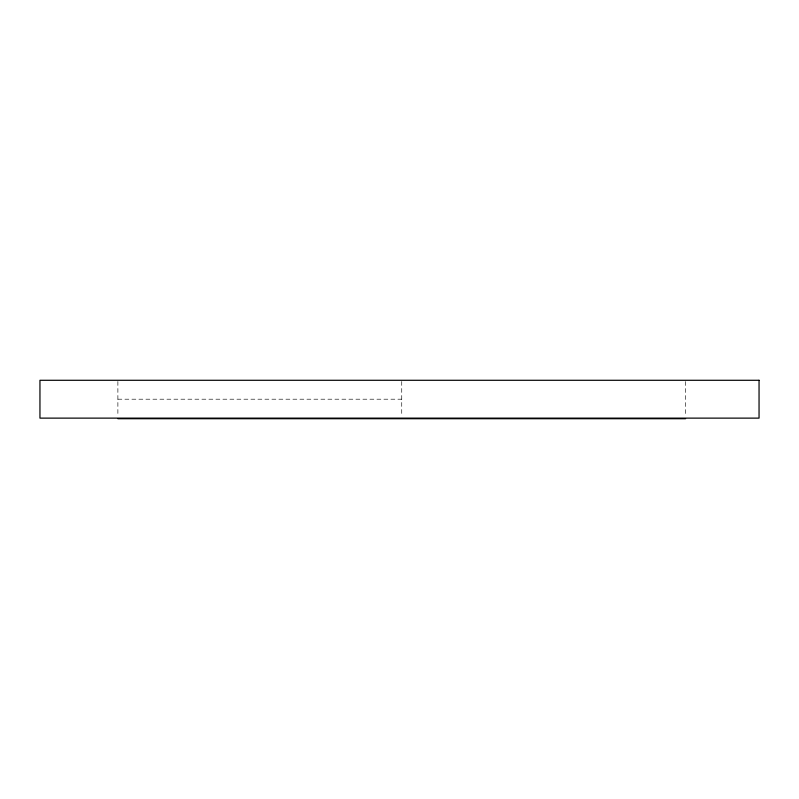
<?xml version="1.0" encoding="UTF-8"?>
<svg xmlns="http://www.w3.org/2000/svg" width="799" height="799" viewBox="0 0 799 799"><rect width="100%" height="100%" fill="white"/><g stroke="black" fill="none" stroke-linecap="round" stroke-linejoin="round"><path stroke-width="0.6" stroke-dasharray="4 3" d="M117.882 399.2L401.737 399.2M685.592 381.523L685.592 416.239M401.737 381.463L401.737 416.279M117.882 381.463L117.882 416.279"/><path stroke-width="1.2" d="M117.882 418.716L685.592 418.716M759.05 380.284L39.95 380.284L39.95 418.127L759.05 418.127L759.05 380.284"/></g></svg>
